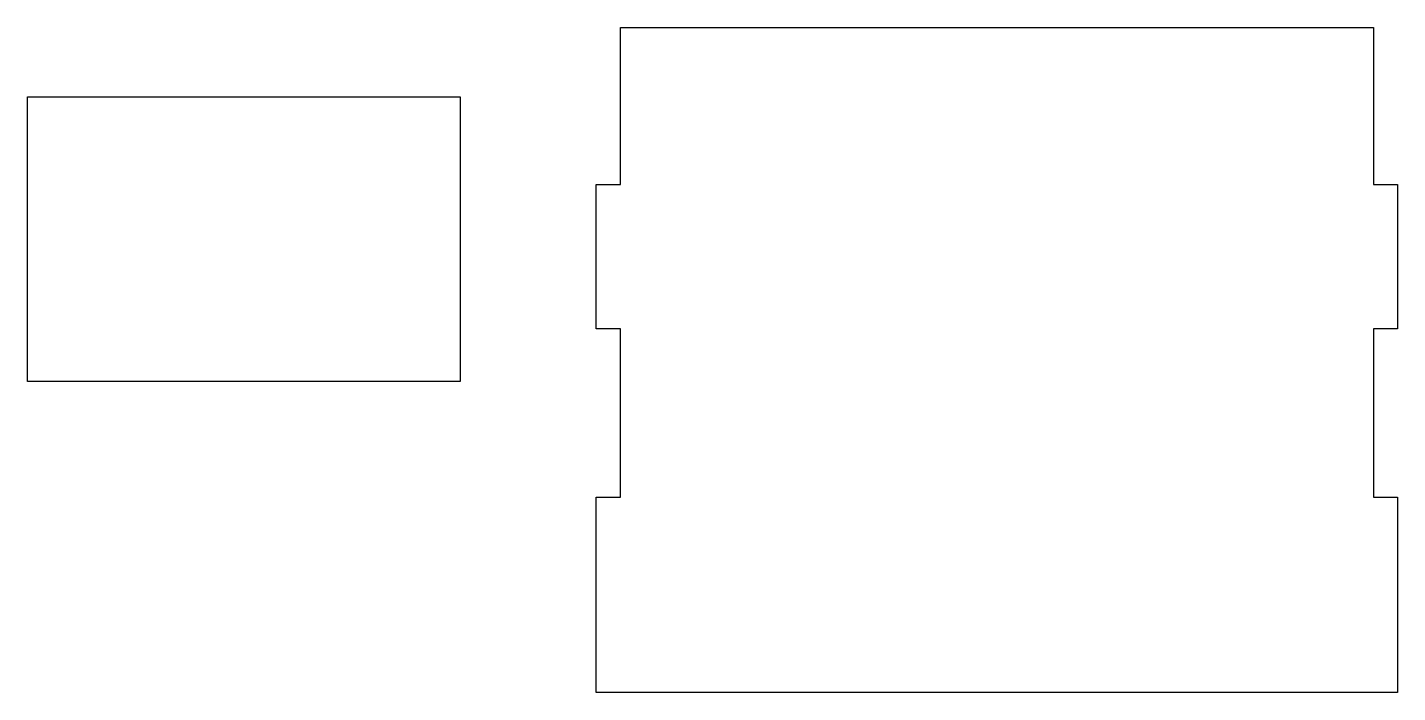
# Model space of a CAD drawing. Extents: x 1.5 to 20.7, y -34.7 to 1.3.
# Drawn here: x 1.55 to 18.65, y -7 to 1.3 of the extents above; entities outside this region: 4.
import ezdxf

# ---------------------------------------------------------------- set-up
doc = ezdxf.new("R2010")
doc.units = 0
doc.layers.add('BLACK', color=7, linetype='CONTINUOUS')

msp = doc.modelspace()

# ---------------------------------------------------------------- linework, layer by layer
at = {"layer": 'BLACK', "linetype": 'CONTINUOUS'}
for p, q in [((8.95, -0.66), (8.95, 1.3)), ((8.95, 1.3), (18.35, 1.3)), ((18.35, 1.3), (18.35, -0.66)), ((1.55, -3.117), (1.55, 0.433)), ((1.55, 0.433), (6.95, 0.433)), ((6.95, 0.433), (6.95, -3.117)), ((8.65, -2.46), (8.65, -0.66)), ((8.65, -0.66), (8.95, -0.66)), ((18.35, -0.66), (18.65, -0.66)), ((18.65, -0.66), (18.65, -2.46)), ((8.95, -2.46), (8.65, -2.46)), ((8.95, -4.56), (8.95, -2.46)), ((18.65, -2.46), (18.35, -2.46)), ((18.35, -2.46), (18.35, -4.56)), ((6.95, -3.117), (1.55, -3.117)), ((8.65, -7), (8.65, -4.56)), ((8.65, -4.56), (8.95, -4.56)), ((18.35, -4.56), (18.65, -4.56)), ((18.65, -4.56), (18.65, -7)), ((18.65, -7), (8.65, -7)), ((15.373, -34.73), (15.373, -28.73)), ((15.373, -28.73), (20.673, -28.73)), ((20.673, -28.73), (20.673, -34.73)), ((20.673, -34.73), (15.373, -34.73))]:
    msp.add_line(p, q, dxfattribs=at)

doc.saveas('drawing.dxf')
